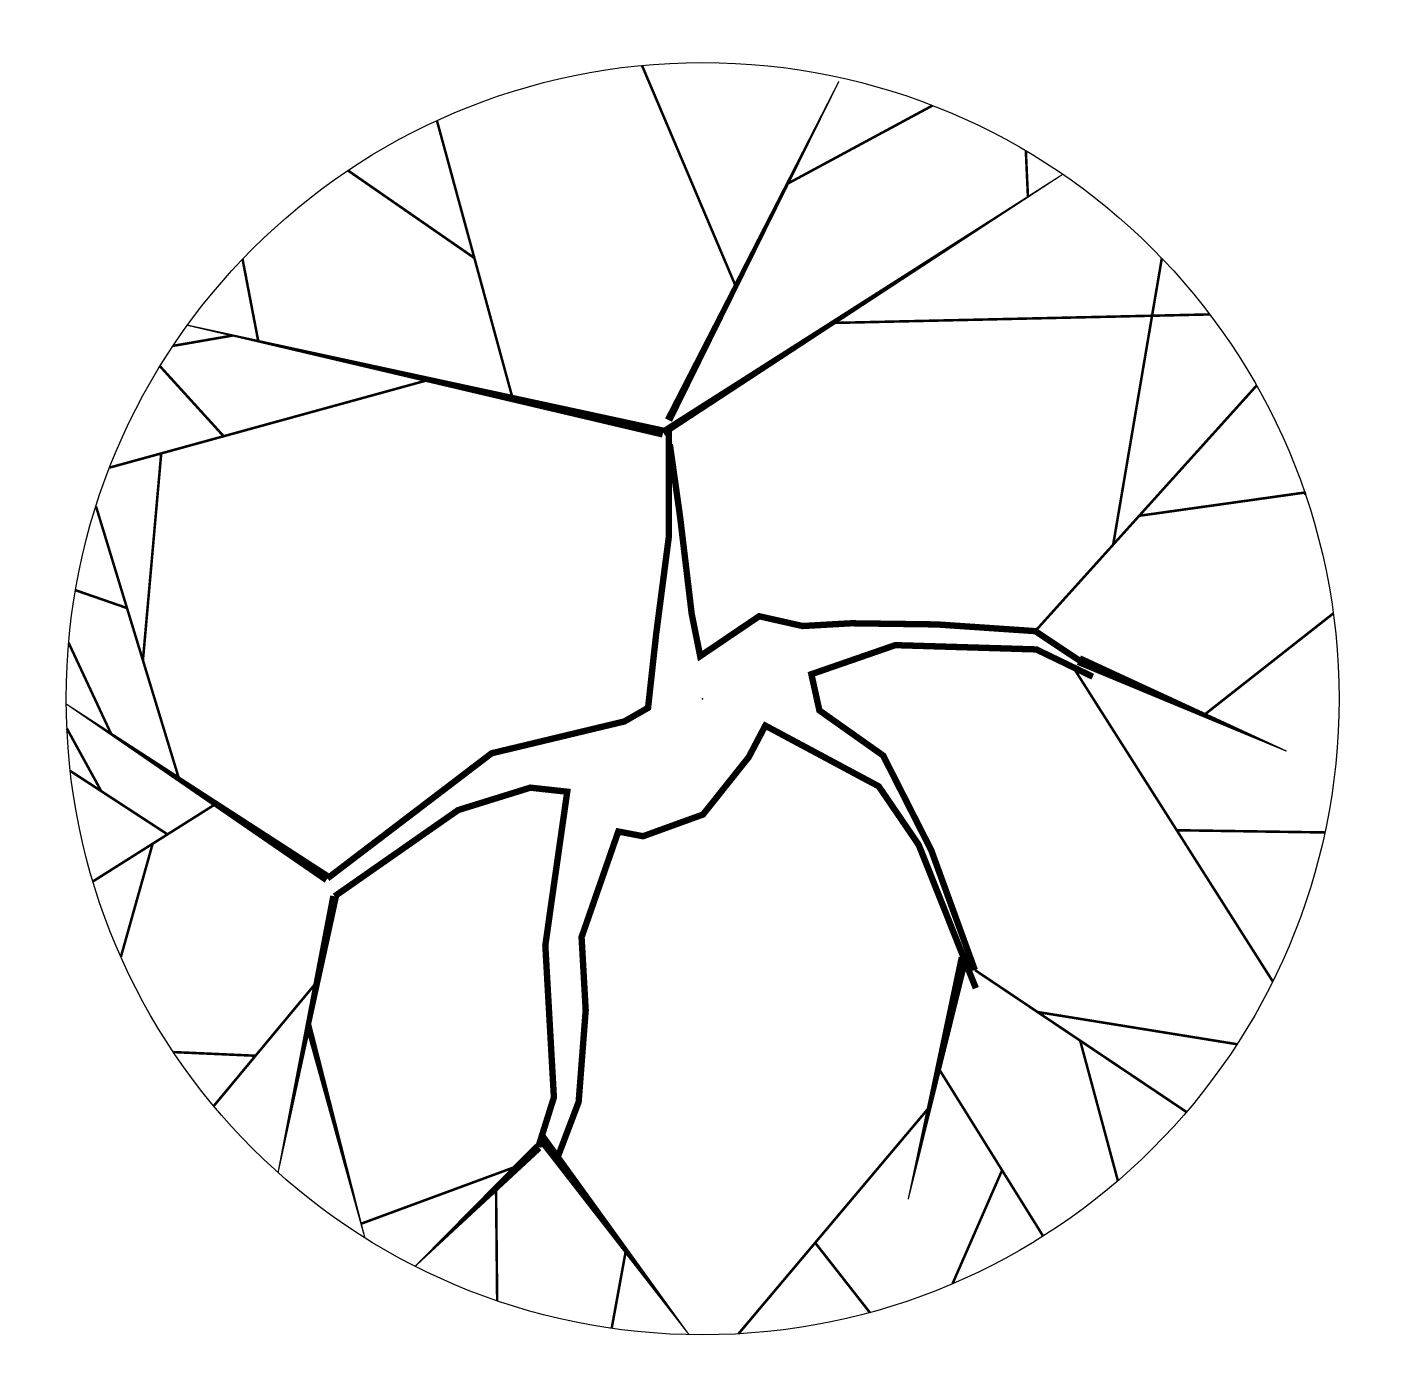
# Model space of a CAD drawing. Header units: millimetres. Extents: x 2546 to 8890, y 691 to 7033.
import ezdxf

# ---------------------------------------------------------------- set-up
doc = ezdxf.new("R2010")
doc.units = ezdxf.units.MM
doc.layers.add('GR', color=3, linetype='Continuous')

# ---------------------------------------------------------------- blocks, each defined once
blk = doc.blocks.new('碧桃')
for points, const_width in [([(44.3, 322), (-19.5, 499.6)], 2), ([(-135.7, 243.9), (-182.8, 465.4)], 2), ([(89.3, 400.3), (206.6, 455.3)], 2), ([(-159.5, 355.9), (-254.8, 430.2)], 2), ([(277.4, 379.4), (277.8, 415.7)], 2), ([(-332.7, 300.2), (-341.4, 365.3)], 2), ([(328.9, 102.8), (379.7, 325.3)], 2), ([(-352.4, 305.8), (-399.8, 300.3)], 2), ([(-364, 227.1), (-410.9, 284.9)], 2), ([(118.8, 289.1), (414.9, 279.1)], 2), ([(-200.4, 262.4), (-454.9, 207.6)], 2), ([(-437.3, 54.9), (-413.8, 216.4)], 2), ([(-14.4, 215.3), (-19.2, 129.2), (-33.6, 52.6), (-43.2, -4.8), (-62.4, -14.4), (-167.9, -33.5), (-302.2, -124.4)], 5), ([(263.9, 38.3), (448.4, 221.2)], 2), ([(302.2, 9.6), (263.9, 38.3), (187.1, 47.9), (119.9, 52.6), (81.6, 52.6), (48, 62.2), (0, 33.5), (-4.8, 67), (-9.6, 143.6), (-14.4, 201)], 5), ([(-414.1, -40.3), (-467.3, 177.8)], 2), ([(481.8, 133.5), (481.4, 135.1), (350.5, 124.2)], 2), ([(-447.5, 96.6), (-487.1, 112.9)], 2), ([(-465.4, -1.7), (-494.8, 71.9)], 2), ([(201.5, -224.9), (172.7, -129.2), (139.1, -52.6), (91.1, -14.4), (86.4, 14.4), (153.5, 33.5), (263.9, 23.9), (307, 0)], 5), ([(392.6, -35), (498.5, 39)], 2), ([(-475.8, -45.9), (-500, 4.8)], 2), ([(292, 8.4), (434.7, -247.1)], 2), ([(-134.3, -354.1), (-115.1, -311), (-105.5, -239.3), (-105.5, -181.8), (-72, -100.5), (-52.8, -105.3), (-4.8, -90.9), (33.6, -47.9), (48, -23.9), (134.3, -76.6), (163.1, -124.4), (201.5, -239.3)], 5), ([(-425.7, -82.8), (-499.2, -28.7)], 2), ([(-386.5, -61), (-486.3, -116.4)], 2), ([(-297.4, -138.8), (-196.7, -76.6), (-139.1, -62.2), (-110.3, -67), (-115.1, -90.9), (-134.3, -186.6), (-134.3, -306.3), (-148.7, -344.5)], 5), ([(-437.8, -89.5), (-467.7, -176.8)], 2), ([(366, -124.2), (482.1, -132.5)], 2), ([(-314.9, -205), (-401.5, -298)], 2), ([(201.5, -224.9), (361.2, -345.7)], 2), ([(-366.5, -260.4), (-430.7, -253.9)], 2), ([(248.9, -260.7), (403.9, -294.8)], 2), ([(281, -285), (304.4, -396.7)], 2), ([(168.6, -300.3), (243.3, -436.8)], 2), ([(159.8, -330.6), (0, -500)], 2), ([(-164.4, -358.1), (-291.1, -396.9)], 2), ([(-183.7, -374.8), (-187.8, -463.4)], 2), ([(214, -383.4), (170.1, -470.2)], 2), ([(-84.6, -429.5), (-99.2, -490.1)], 2), ([(64.2, -431.9), (104, -489.1)], 2)]:
    blk.add_lwpolyline(points, dxfattribs=dict(const_width=const_width))
for points in [[(-14.4, 220.1, 6, 1, 0), (134.3, 478.5, 1, 1, 0)], [(-19.2, 210.6, 6, 1, 0), (305.8, 395.6, 1, 1, 0)], [(-19.2, 210.6, 8, 1, 0), (-387.6, 315.9, 1, 1, 0)], [(-302.2, -124.4, 8, 1, 0), (-499.4, 24, 1, 1, 0)], [(296.9, 13.6, 8, 1, 0), (455.7, -67, 1, 1, 0)], [(-297.4, -138.8, 7, 1, 0), (-354, -353.1, 1, 1, 0)], [(193.3, -214.9, 8, 1, 0), (139.1, -402, 1, 1, 0)], [(-323.8, -238.6, 5, 1, 0), (-288.8, -408.1, 1, 1, 0)], [(-146, -337.2, 8, 1, 0), (-38.8, -498.5, 1, 1, 0)], [(-148.7, -344.5, 7, 1, 0), (-250.6, -432.7, 1, 1, 0)]]:
    blk.add_lwpolyline(points, format="xyseb")
blk.add_circle((0, 0), 500)
blk.add_point((0, 0))

msp = doc.modelspace()

# ---------------------------------------------------------------- block references
at = {"layer": 'GR', "color": 2, "xscale": 5.994119101511344, "yscale": 5.994119102251716, "zscale": 5.994119102400005, "rotation": 3.229491179623515}
msp.add_blockref('碧桃', (5727.5, 3867.8), dxfattribs=at)

doc.saveas('drawing.dxf')
